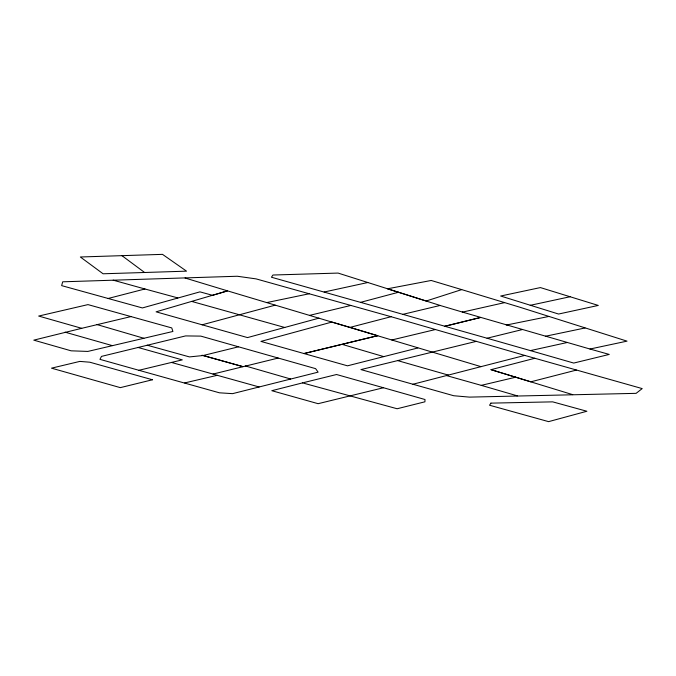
<?xml version="1.0" encoding="UTF-8"?>
<svg xmlns="http://www.w3.org/2000/svg" width="676" height="676" viewBox="0 0 676 676"><rect width="100%" height="100%" fill="white"/><g stroke="black" fill="none" stroke-linecap="round" stroke-linejoin="round"><path stroke-width="1.01" d="M462.308 312.05L589.971 349.027L627.015 341.143L519.354 307.065L461.716 289.615L426.167 301.014L338.076 273.079L272.952 275.022L271.439 277.228L360.536 302.358L398.477 292.26L440.279 305.493M278.149 358.069L213.024 374.056L171.484 362.446L138.893 370.296L99.955 359.353L101.476 356.396L185.587 335.913L200.814 336.116L315.616 368.648L318.109 372.155L232.561 393.652L219.421 392.807L138.893 370.296M318.988 318.142L247.517 337.586L156.105 311.83L227.542 290.874L480.982 366.654L524.745 355.415L642.2 388.59L636.108 393.347L469.457 397.116L453.723 395.739L360.942 369.586L476.318 341.355L524.745 355.415M185.047 277.997L227.542 290.874L212.551 295.319L199.944 291.863L142.391 307.943L61.643 285.627L62.682 281.808L237.268 276.247L256.111 278.892L391.074 316.706L476.318 341.355M412.935 384.238L480.982 366.654M275.132 305.18L202.116 324.801M417.81 347.988L347.498 365.826L260.944 341.405L331.874 322.063L350.041 327.378L391.074 316.706M572.733 394.666L491.021 369.671L534.817 358.272M108.016 298.513L144.943 288.982L177.83 297.922M576.391 370.085L530.837 381.813L491.021 369.671M81.712 328.316L33.8 340.146L71.115 350.819L87.846 351.427L172.912 331.468L171.763 327.928L87.973 304.606L38.684 316.055L81.712 328.316L131.212 316.529M302.535 382.886L271.811 390.694L318.117 403.69L383.486 387.745L424.993 399.516L424.925 401.806L397.116 408.752L302.535 382.886L336.547 374.512L383.486 387.745M377.681 335.685L304.048 353.54L377.681 335.685L350.041 327.378M147.123 345.191L189.457 356.911L203.13 355.525L238.56 346.796M444.749 326.246L480.137 317.534M360.561 302.333L444.935 326.28L480.323 317.568M444.909 326.305L487.066 338.228L522.176 329.609M309.676 315.354L350.878 305.434M402.845 314.357L440.093 305.459L462.502 312.092M391.818 339.977L435.336 329.55M171.484 362.446L182.283 359.877L137.997 347.447M446.582 375.602L481.261 385.362L515.746 377.2M184.683 382.929L217.266 375.307L259.136 386.968M462.477 312.109L504.609 302.62M487.066 338.228L530.415 350.607L567.257 342.495M324.184 292.007L367.778 282.526M530.237 305.315L570.079 296.739L598.277 305.434L558.562 314.036L500.662 296.02L540.394 287.579L570.079 296.739M267.088 302.51L309.219 293.756M545.38 336.268L585.019 327.987M506.248 325.063L548.726 316.478M144.613 272.496L186.542 271.16L162.502 254.362L80.343 256.99L103.082 273.78L144.613 272.496L121.925 255.655M113.179 280.168L144.943 288.982M202.031 355.221L242.929 366.637L203.13 355.525M589.971 349.027L609.237 354.427L573.738 363.063L530.415 350.607M284.748 327.48L191.84 301.454M397.961 360.688L448.382 375.112M65.04 332.161L112.275 345.613M245.295 365.927L290.595 378.991M481.261 385.362L517.368 395.866M97.057 324.59L143.887 338.279M342.538 344.473L383.655 356.59M213.024 374.056L217.266 375.307M461.716 289.615L431.204 280.464L387.441 288.813L398.451 292.285M490.911 403.133L489.551 405.228L548.599 421.638L586.886 411.253L552.681 401.857L490.911 403.133M152.438 379.768L120.32 387.635L51.511 368.166L79.836 361.406L89.79 362.201L152.438 379.768"/></g></svg>
